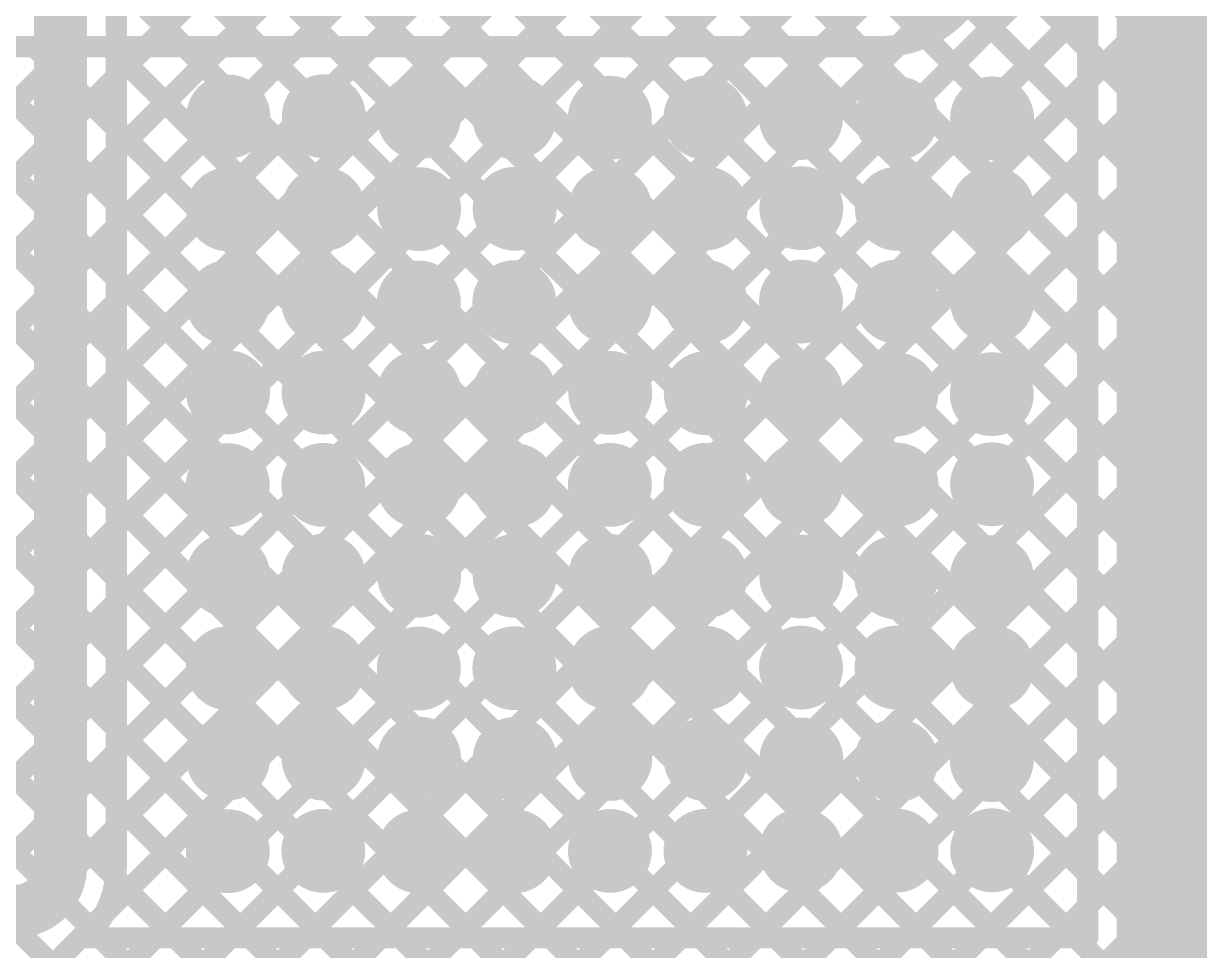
# Model space of a CAD drawing. Header units: millimetres. Extents: x 3.06 to 5.82, y 1.29 to 3.84.
# Drawn here: x 4.472 to 4.9152, y 1.4622 to 1.8117 of the extents above; entities that cross this region are included whole.
import ezdxf

# ---------------------------------------------------------------- set-up
doc = ezdxf.new("R2010")
doc.units = ezdxf.units.MM
doc.header["$MEASUREMENT"] = 0
for name, color, linetype in [('BottomLayer', 5, 'Continuous'), ('BottomSolder', 6, 'Continuous'), ('MultiLayer', 9, 'Continuous'), ('TopLayer', 1, 'Continuous'), ('TopSolder', 216, 'Continuous'), ('ViaHoleLayer', 16, 'Continuous')]:
    doc.layers.add(name, color=color, linetype=linetype)

msp = doc.modelspace()

# ---------------------------------------------------------------- linework, layer by layer
at = {"layer": 'BottomLayer'}
for points, const_width in [([(4.486, 1.494), (4.486, 2.797)], 0.02), ([(4.507, 1.494), (4.507, 2.797)], 0.008), ([(4.903, 1.433), (4.903, 2.012)], 0.02), ([(4.507, 1.94182), (4.873, 1.57582)], 0.008), ([(4.873, 1.467), (4.873, 1.92881)], 0.008), ([(4.507, 1.91353), (4.873, 1.54753)], 0.008), ([(4.507, 1.53715), (4.873, 1.90315)], 0.008), ([(4.507, 1.88525), (4.873, 1.51925)], 0.008), ([(4.507, 1.79171), (4.59152, 1.87623)], 0.008), ([(4.507, 1.50887), (4.873, 1.87487)], 0.008), ([(4.507, 1.73514), (4.64586, 1.874)], 0.008), ([(4.63138, 1.874), (4.873, 1.63238)], 0.008), ([(4.507, 1.76342), (4.61342, 1.86984)], 0.008), ([(4.60791, 1.86919), (4.873, 1.6041)], 0.008), ([(4.805, 1.87009), (4.873, 1.80209)], 0.008), ([(4.507, 1.70686), (4.663, 1.86286)], 0.008), ([(4.725, 1.86524), (4.873, 1.71724)], 0.008), ([(4.507, 1.59372), (4.77228, 1.859)], 0.008), ([(4.507, 1.56543), (4.80057, 1.859)], 0.008), ([(4.507, 1.622), (4.744, 1.859)], 0.008), ([(4.507, 1.65029), (4.71571, 1.859)], 0.008), ([(4.507, 1.67857), (4.68743, 1.859)], 0.008), ([(4.67467, 1.859), (4.873, 1.66067)], 0.008), ([(4.70295, 1.859), (4.873, 1.68895)], 0.008), ([(4.75952, 1.859), (4.873, 1.74552)], 0.008), ([(4.78781, 1.859), (4.873, 1.77381)], 0.008), ([(4.507, 1.85696), (4.873, 1.49096)], 0.008), ([(4.50252, 1.4761), (4.873, 1.84658)], 0.008), ([(4.507, 1.82868), (4.86868, 1.467)], 0.008), ([(4.5217, 1.467), (4.873, 1.8183)], 0.008), ([(4.507, 1.80039), (4.84039, 1.467)], 0.008), ([(4.54999, 1.467), (4.873, 1.79001)], 0.008), ([(4.507, 1.77211), (4.81211, 1.467)], 0.008), ([(4.57827, 1.467), (4.873, 1.76173)], 0.008), ([(4.507, 1.74383), (4.78383, 1.467)], 0.008), ([(4.60656, 1.467), (4.873, 1.73344)], 0.008), ([(4.507, 1.71554), (4.75554, 1.467)], 0.008), ([(4.63484, 1.467), (4.873, 1.70516)], 0.008), ([(4.507, 1.68726), (4.72726, 1.467)], 0.008), ([(4.66312, 1.467), (4.873, 1.67688)], 0.008), ([(4.507, 1.65897), (4.69897, 1.467)], 0.008), ([(4.69141, 1.467), (4.873, 1.64859)], 0.008), ([(4.507, 1.63069), (4.67069, 1.467)], 0.008), ([(4.71969, 1.467), (4.873, 1.62031)], 0.008), ([(4.507, 1.6024), (4.6424, 1.467)], 0.008), ([(4.74798, 1.467), (4.873, 1.59202)], 0.008), ([(4.507, 1.57412), (4.61412, 1.467)], 0.008), ([(4.77626, 1.467), (4.873, 1.56374)], 0.008), ([(4.507, 1.54584), (4.58584, 1.467)], 0.008), ([(4.80455, 1.467), (4.873, 1.53545)], 0.008), ([(4.507, 1.51755), (4.55755, 1.467)], 0.008), ([(4.83283, 1.467), (4.873, 1.50717)], 0.008), ([(4.50674, 1.48953), (4.52927, 1.467)], 0.008), ([(4.149, 1.477), (4.469, 1.477)], 0.02), ([(4.86111, 1.467), (4.873, 1.47889)], 0.008), ([(4.49825, 1.46974), (4.50098, 1.467)], 0.008), ([(4.49574, 1.467), (4.873, 1.467)], 0.008)]:
    msp.add_lwpolyline(points, dxfattribs=dict(at, const_width=const_width))
for points, const_width in [([(4.505, 1.80039, 1), (4.509, 1.80039, 1)], 0.004), ([(4.871, 1.80209, 1), (4.875, 1.80209, 1)], 0.004), ([(4.505, 1.79171, 1), (4.509, 1.79171, 1)], 0.004), ([(4.871, 1.79001, 1), (4.875, 1.79001, 1)], 0.004), ([(4.54332, 1.77667, 1), (4.55513, 1.77667, 1)], 0.01181), ([(4.57932, 1.77678, 1), (4.59113, 1.77678, 1)], 0.01181), ([(4.61509, 1.77644, 1), (4.6269, 1.77644, 1)], 0.01181), ([(4.65109, 1.77633, 1), (4.6629, 1.77633, 1)], 0.01181), ([(4.68709, 1.77622, 1), (4.6989, 1.77622, 1)], 0.01181), ([(4.72309, 1.77622, 1), (4.7349, 1.77622, 1)], 0.01181), ([(4.75909, 1.77611, 1), (4.7709, 1.77611, 1)], 0.01181), ([(4.79509, 1.77611, 1), (4.8069, 1.77611, 1)], 0.01181), ([(4.83109, 1.776, 1), (4.8429, 1.776, 1)], 0.01181), ([(4.871, 1.77381, 1), (4.875, 1.77381, 1)], 0.004), ([(4.505, 1.77211, 1), (4.509, 1.77211, 1)], 0.004), ([(4.505, 1.76342, 1), (4.509, 1.76342, 1)], 0.004), ([(4.871, 1.76173, 1), (4.875, 1.76173, 1)], 0.004), ([(4.54321, 1.74167, 1), (4.55502, 1.74167, 1)], 0.01181), ([(4.57921, 1.74178, 1), (4.59102, 1.74178, 1)], 0.01181), ([(4.61521, 1.74178, 1), (4.62702, 1.74178, 1)], 0.01181), ([(4.65121, 1.74189, 1), (4.66302, 1.74189, 1)], 0.01181), ([(4.68721, 1.74189, 1), (4.69902, 1.74189, 1)], 0.01181), ([(4.72321, 1.742, 1), (4.73502, 1.742, 1)], 0.01181), ([(4.75921, 1.74211, 1), (4.77102, 1.74211, 1)], 0.01181), ([(4.79521, 1.74189, 1), (4.80702, 1.74189, 1)], 0.01181), ([(4.83121, 1.742, 1), (4.84302, 1.742, 1)], 0.01181), ([(4.505, 1.74383, 1), (4.509, 1.74383, 1)], 0.004), ([(4.871, 1.74552, 1), (4.875, 1.74552, 1)], 0.004), ([(4.505, 1.73514, 1), (4.509, 1.73514, 1)], 0.004), ([(4.871, 1.73344, 1), (4.875, 1.73344, 1)], 0.004), ([(4.505, 1.71554, 1), (4.509, 1.71554, 1)], 0.004), ([(4.871, 1.71724, 1), (4.875, 1.71724, 1)], 0.004), ([(4.54309, 1.70667, 1), (4.55491, 1.70667, 1)], 0.01181), ([(4.57909, 1.70678, 1), (4.59091, 1.70678, 1)], 0.01181), ([(4.61509, 1.70655, 1), (4.62691, 1.70655, 1)], 0.01181), ([(4.65109, 1.70667, 1), (4.66291, 1.70667, 1)], 0.01181), ([(4.68709, 1.70678, 1), (4.69891, 1.70678, 1)], 0.01181), ([(4.72309, 1.70678, 1), (4.73491, 1.70678, 1)], 0.01181), ([(4.75909, 1.70689, 1), (4.77091, 1.70689, 1)], 0.01181), ([(4.79509, 1.70689, 1), (4.80691, 1.70689, 1)], 0.01181), ([(4.83109, 1.707, 1), (4.84291, 1.707, 1)], 0.01181), ([(4.505, 1.70686, 1), (4.509, 1.70686, 1)], 0.004), ([(4.871, 1.70516, 1), (4.875, 1.70516, 1)], 0.004), ([(4.871, 1.68895, 1), (4.875, 1.68895, 1)], 0.004), ([(4.505, 1.68726, 1), (4.509, 1.68726, 1)], 0.004), ([(4.54321, 1.67267, 1), (4.55502, 1.67267, 1)], 0.01181), ([(4.57921, 1.67256, 1), (4.59102, 1.67256, 1)], 0.01181), ([(4.61521, 1.67256, 1), (4.62702, 1.67256, 1)], 0.01181), ([(4.65121, 1.67245, 1), (4.66302, 1.67245, 1)], 0.01181), ([(4.68721, 1.67245, 1), (4.69902, 1.67245, 1)], 0.01181), ([(4.72321, 1.67233, 1), (4.73502, 1.67233, 1)], 0.01181), ([(4.75921, 1.67222, 1), (4.77102, 1.67222, 1)], 0.01181), ([(4.83098, 1.672, 1), (4.84279, 1.672, 1)], 0.01181), ([(4.505, 1.67857, 1), (4.509, 1.67857, 1)], 0.004), ([(4.79498, 1.67189, 1), (4.80679, 1.67189, 1)], 0.01181), ([(4.871, 1.67688, 1), (4.875, 1.67688, 1)], 0.004), ([(4.505, 1.65897, 1), (4.509, 1.65897, 1)], 0.004), ([(4.871, 1.66067, 1), (4.875, 1.66067, 1)], 0.004), ([(4.505, 1.65029, 1), (4.509, 1.65029, 1)], 0.004), ([(4.5431, 1.63767, 1), (4.55491, 1.63767, 1)], 0.01181), ([(4.5791, 1.63778, 1), (4.59091, 1.63778, 1)], 0.01181), ([(4.6151, 1.63756, 1), (4.62691, 1.63756, 1)], 0.01181), ([(4.6511, 1.63767, 1), (4.66291, 1.63767, 1)], 0.01181), ([(4.6871, 1.63778, 1), (4.69891, 1.63778, 1)], 0.01181), ([(4.7231, 1.63778, 1), (4.73491, 1.63778, 1)], 0.01181), ([(4.7591, 1.63789, 1), (4.77091, 1.63789, 1)], 0.01181), ([(4.7951, 1.63789, 1), (4.80691, 1.63789, 1)], 0.01181), ([(4.8311, 1.638, 1), (4.84291, 1.638, 1)], 0.01181), ([(4.871, 1.64859, 1), (4.875, 1.64859, 1)], 0.004), ([(4.871, 1.63238, 1), (4.875, 1.63238, 1)], 0.004), ([(4.505, 1.63069, 1), (4.509, 1.63069, 1)], 0.004), ([(4.505, 1.622, 1), (4.509, 1.622, 1)], 0.004), ([(4.871, 1.62031, 1), (4.875, 1.62031, 1)], 0.004), ([(4.54322, 1.60367, 1), (4.55503, 1.60367, 1)], 0.01181), ([(4.57922, 1.60356, 1), (4.59103, 1.60356, 1)], 0.01181), ([(4.61522, 1.60356, 1), (4.62703, 1.60356, 1)], 0.01181), ([(4.65122, 1.60345, 1), (4.66303, 1.60345, 1)], 0.01181), ([(4.68722, 1.60345, 1), (4.69903, 1.60345, 1)], 0.01181), ([(4.72322, 1.60334, 1), (4.73503, 1.60334, 1)], 0.01181), ([(4.75922, 1.60323, 1), (4.77103, 1.60323, 1)], 0.01181), ([(4.79499, 1.60289, 1), (4.8068, 1.60289, 1)], 0.01181), ([(4.83099, 1.603, 1), (4.8428, 1.603, 1)], 0.01181), ([(4.505, 1.6024, 1), (4.509, 1.6024, 1)], 0.004), ([(4.871, 1.6041, 1), (4.875, 1.6041, 1)], 0.004), ([(4.505, 1.59372, 1), (4.509, 1.59372, 1)], 0.004), ([(4.871, 1.59202, 1), (4.875, 1.59202, 1)], 0.004), ([(4.505, 1.57412, 1), (4.509, 1.57412, 1)], 0.004), ([(4.5431, 1.56867, 1), (4.55492, 1.56867, 1)], 0.01181), ([(4.5791, 1.56878, 1), (4.59092, 1.56878, 1)], 0.01181), ([(4.6151, 1.56856, 1), (4.62692, 1.56856, 1)], 0.01181), ([(4.6511, 1.56867, 1), (4.66292, 1.56867, 1)], 0.01181), ([(4.6871, 1.56878, 1), (4.69892, 1.56878, 1)], 0.01181), ([(4.7231, 1.56878, 1), (4.73492, 1.56878, 1)], 0.01181), ([(4.7591, 1.56889, 1), (4.77092, 1.56889, 1)], 0.01181), ([(4.7951, 1.56889, 1), (4.80692, 1.56889, 1)], 0.01181), ([(4.8311, 1.56901, 1), (4.84292, 1.56901, 1)], 0.01181), ([(4.871, 1.57582, 1), (4.875, 1.57582, 1)], 0.004), ([(4.505, 1.56543, 1), (4.509, 1.56543, 1)], 0.004), ([(4.871, 1.56374, 1), (4.875, 1.56374, 1)], 0.004), ([(4.871, 1.54753, 1), (4.875, 1.54753, 1)], 0.004), ([(4.505, 1.54584, 1), (4.509, 1.54584, 1)], 0.004), ([(4.54322, 1.53467, 1), (4.55503, 1.53467, 1)], 0.01181), ([(4.57922, 1.53456, 1), (4.59103, 1.53456, 1)], 0.01181), ([(4.61522, 1.53456, 1), (4.62703, 1.53456, 1)], 0.01181), ([(4.65122, 1.53445, 1), (4.66303, 1.53445, 1)], 0.01181), ([(4.68722, 1.53445, 1), (4.69903, 1.53445, 1)], 0.01181), ([(4.72322, 1.53434, 1), (4.73503, 1.53434, 1)], 0.01181), ([(4.75922, 1.53423, 1), (4.77103, 1.53423, 1)], 0.01181), ([(4.79499, 1.53389, 1), (4.8068, 1.53389, 1)], 0.01181), ([(4.83099, 1.53401, 1), (4.8428, 1.53401, 1)], 0.01181), ([(4.505, 1.53715, 1), (4.509, 1.53715, 1)], 0.004), ([(4.871, 1.53545, 1), (4.875, 1.53545, 1)], 0.004), ([(4.505, 1.51755, 1), (4.509, 1.51755, 1)], 0.004), ([(4.871, 1.51925, 1), (4.875, 1.51925, 1)], 0.004), ([(4.505, 1.50887, 1), (4.509, 1.50887, 1)], 0.004), ([(4.54311, 1.49967, 1), (4.55492, 1.49967, 1)], 0.01181), ([(4.57911, 1.49978, 1), (4.59092, 1.49978, 1)], 0.01181), ([(4.61511, 1.49956, 1), (4.62692, 1.49956, 1)], 0.01181), ([(4.65111, 1.49967, 1), (4.66292, 1.49967, 1)], 0.01181), ([(4.68711, 1.49978, 1), (4.69892, 1.49978, 1)], 0.01181), ([(4.72311, 1.49978, 1), (4.73492, 1.49978, 1)], 0.01181), ([(4.75911, 1.4999, 1), (4.77092, 1.4999, 1)], 0.01181), ([(4.79511, 1.4999, 1), (4.80692, 1.4999, 1)], 0.01181), ([(4.83111, 1.50001, 1), (4.84292, 1.50001, 1)], 0.01181), ([(4.871, 1.50717, 1), (4.875, 1.50717, 1)], 0.004), ([(4.481, 1.494, 1), (4.491, 1.494, 1)], 0.01), ([(4.481, 1.494, 1), (4.491, 1.494, 1)], 0.01), ([(4.505, 1.494, 1), (4.509, 1.494, 1)], 0.004), ([(4.505, 1.494, 1), (4.509, 1.494, 1)], 0.004), ([(4.50474, 1.48953, 1), (4.50874, 1.48953, 1)], 0.004), ([(4.871, 1.49096, 1), (4.875, 1.49096, 1)], 0.004), ([(4.464, 1.477, 1), (4.474, 1.477, 1)], 0.01), ([(4.464, 1.477, 1), (4.474, 1.477, 1)], 0.01), ([(4.50052, 1.4761, 1), (4.50452, 1.4761, 1)], 0.004), ([(4.871, 1.47889, 1), (4.875, 1.47889, 1)], 0.004), ([(4.49625, 1.46974, 1), (4.50025, 1.46974, 1)], 0.004), ([(4.49374, 1.467, 1), (4.49774, 1.467, 1)], 0.004), ([(4.49374, 1.467, 1), (4.49774, 1.467, 1)], 0.004), ([(4.49898, 1.467, 1), (4.50298, 1.467, 1)], 0.004), ([(4.5197, 1.467, 1), (4.5237, 1.467, 1)], 0.004), ([(4.52727, 1.467, 1), (4.53127, 1.467, 1)], 0.004), ([(4.54799, 1.467, 1), (4.55199, 1.467, 1)], 0.004), ([(4.55555, 1.467, 1), (4.55955, 1.467, 1)], 0.004), ([(4.57627, 1.467, 1), (4.58027, 1.467, 1)], 0.004), ([(4.58384, 1.467, 1), (4.58784, 1.467, 1)], 0.004), ([(4.60456, 1.467, 1), (4.60856, 1.467, 1)], 0.004), ([(4.61212, 1.467, 1), (4.61612, 1.467, 1)], 0.004), ([(4.63284, 1.467, 1), (4.63684, 1.467, 1)], 0.004), ([(4.6404, 1.467, 1), (4.6444, 1.467, 1)], 0.004), ([(4.66112, 1.467, 1), (4.66512, 1.467, 1)], 0.004), ([(4.66869, 1.467, 1), (4.67269, 1.467, 1)], 0.004), ([(4.68941, 1.467, 1), (4.69341, 1.467, 1)], 0.004), ([(4.69697, 1.467, 1), (4.70097, 1.467, 1)], 0.004), ([(4.71769, 1.467, 1), (4.72169, 1.467, 1)], 0.004), ([(4.72526, 1.467, 1), (4.72926, 1.467, 1)], 0.004), ([(4.74598, 1.467, 1), (4.74998, 1.467, 1)], 0.004), ([(4.75354, 1.467, 1), (4.75754, 1.467, 1)], 0.004), ([(4.77426, 1.467, 1), (4.77826, 1.467, 1)], 0.004), ([(4.78183, 1.467, 1), (4.78583, 1.467, 1)], 0.004), ([(4.80255, 1.467, 1), (4.80655, 1.467, 1)], 0.004), ([(4.81011, 1.467, 1), (4.81411, 1.467, 1)], 0.004), ([(4.83083, 1.467, 1), (4.83483, 1.467, 1)], 0.004), ([(4.83839, 1.467, 1), (4.84239, 1.467, 1)], 0.004), ([(4.85911, 1.467, 1), (4.86311, 1.467, 1)], 0.004), ([(4.86668, 1.467, 1), (4.87068, 1.467, 1)], 0.004), ([(4.871, 1.467, 1), (4.875, 1.467, 1)], 0.004), ([(4.871, 1.467, 1), (4.875, 1.467, 1)], 0.004)]:
    msp.add_lwpolyline(points, format="xyb", close=True, dxfattribs=dict(at, const_width=const_width))
for points, const_width in [([(4.486, 1.494, -0.414214), (4.469, 1.477)], 0.02), ([(4.507, 1.494, -0.200173), (4.49574, 1.467)], 0.008)]:
    msp.add_lwpolyline(points, format="xyb", dxfattribs=dict(at, const_width=const_width))
msp.add_solid([(4.884, 1.449), (4.922, 1.449), (4.884, 2.071), (4.922, 2.071)], dxfattribs=at)
at = {"layer": 'BottomSolder', "const_width": 0.01581}
for points in [[(4.54132, 1.77667, 1), (4.55713, 1.77667, 1)], [(4.57732, 1.77678, 1), (4.59313, 1.77678, 1)], [(4.61309, 1.77644, 1), (4.6289, 1.77644, 1)], [(4.64909, 1.77633, 1), (4.6649, 1.77633, 1)], [(4.68509, 1.77622, 1), (4.7009, 1.77622, 1)], [(4.72109, 1.77622, 1), (4.7369, 1.77622, 1)], [(4.75709, 1.77611, 1), (4.7729, 1.77611, 1)], [(4.79309, 1.77611, 1), (4.8089, 1.77611, 1)], [(4.82909, 1.776, 1), (4.8449, 1.776, 1)], [(4.54121, 1.74167, 1), (4.55702, 1.74167, 1)], [(4.57721, 1.74178, 1), (4.59302, 1.74178, 1)], [(4.61321, 1.74178, 1), (4.62902, 1.74178, 1)], [(4.64921, 1.74189, 1), (4.66502, 1.74189, 1)], [(4.68521, 1.74189, 1), (4.70102, 1.74189, 1)], [(4.72121, 1.742, 1), (4.73702, 1.742, 1)], [(4.75721, 1.74211, 1), (4.77302, 1.74211, 1)], [(4.79321, 1.74189, 1), (4.80902, 1.74189, 1)], [(4.82921, 1.742, 1), (4.84502, 1.742, 1)], [(4.54109, 1.70667, 1), (4.55691, 1.70667, 1)], [(4.57709, 1.70678, 1), (4.59291, 1.70678, 1)], [(4.61309, 1.70655, 1), (4.62891, 1.70655, 1)], [(4.64909, 1.70667, 1), (4.66491, 1.70667, 1)], [(4.68509, 1.70678, 1), (4.70091, 1.70678, 1)], [(4.72109, 1.70678, 1), (4.73691, 1.70678, 1)], [(4.75709, 1.70689, 1), (4.77291, 1.70689, 1)], [(4.79309, 1.70689, 1), (4.80891, 1.70689, 1)], [(4.82909, 1.707, 1), (4.84491, 1.707, 1)], [(4.54121, 1.67267, 1), (4.55702, 1.67267, 1)], [(4.57721, 1.67256, 1), (4.59302, 1.67256, 1)], [(4.61321, 1.67256, 1), (4.62902, 1.67256, 1)], [(4.64921, 1.67245, 1), (4.66502, 1.67245, 1)], [(4.68521, 1.67245, 1), (4.70102, 1.67245, 1)], [(4.72121, 1.67233, 1), (4.73702, 1.67233, 1)], [(4.75721, 1.67222, 1), (4.77302, 1.67222, 1)], [(4.79298, 1.67189, 1), (4.80879, 1.67189, 1)], [(4.82898, 1.672, 1), (4.84479, 1.672, 1)], [(4.5411, 1.63767, 1), (4.55691, 1.63767, 1)], [(4.5771, 1.63778, 1), (4.59291, 1.63778, 1)], [(4.6131, 1.63756, 1), (4.62891, 1.63756, 1)], [(4.6491, 1.63767, 1), (4.66491, 1.63767, 1)], [(4.6851, 1.63778, 1), (4.70091, 1.63778, 1)], [(4.7211, 1.63778, 1), (4.73691, 1.63778, 1)], [(4.7571, 1.63789, 1), (4.77291, 1.63789, 1)], [(4.7931, 1.63789, 1), (4.80891, 1.63789, 1)], [(4.8291, 1.638, 1), (4.84491, 1.638, 1)], [(4.54122, 1.60367, 1), (4.55703, 1.60367, 1)], [(4.57722, 1.60356, 1), (4.59303, 1.60356, 1)], [(4.61322, 1.60356, 1), (4.62903, 1.60356, 1)], [(4.64922, 1.60345, 1), (4.66503, 1.60345, 1)], [(4.68522, 1.60345, 1), (4.70103, 1.60345, 1)], [(4.72122, 1.60334, 1), (4.73703, 1.60334, 1)], [(4.75722, 1.60323, 1), (4.77303, 1.60323, 1)], [(4.79299, 1.60289, 1), (4.8088, 1.60289, 1)], [(4.82899, 1.603, 1), (4.8448, 1.603, 1)], [(4.5411, 1.56867, 1), (4.55692, 1.56867, 1)], [(4.5771, 1.56878, 1), (4.59292, 1.56878, 1)], [(4.6131, 1.56856, 1), (4.62892, 1.56856, 1)], [(4.6491, 1.56867, 1), (4.66492, 1.56867, 1)], [(4.6851, 1.56878, 1), (4.70092, 1.56878, 1)], [(4.7211, 1.56878, 1), (4.73692, 1.56878, 1)], [(4.7571, 1.56889, 1), (4.77292, 1.56889, 1)], [(4.7931, 1.56889, 1), (4.80892, 1.56889, 1)], [(4.8291, 1.56901, 1), (4.84492, 1.56901, 1)], [(4.54122, 1.53467, 1), (4.55703, 1.53467, 1)], [(4.57722, 1.53456, 1), (4.59303, 1.53456, 1)], [(4.61322, 1.53456, 1), (4.62903, 1.53456, 1)], [(4.64922, 1.53445, 1), (4.66503, 1.53445, 1)], [(4.68522, 1.53445, 1), (4.70103, 1.53445, 1)], [(4.72122, 1.53434, 1), (4.73703, 1.53434, 1)], [(4.75722, 1.53423, 1), (4.77303, 1.53423, 1)], [(4.79299, 1.53389, 1), (4.8088, 1.53389, 1)], [(4.82899, 1.53401, 1), (4.8448, 1.53401, 1)], [(4.54111, 1.49967, 1), (4.55692, 1.49967, 1)], [(4.57711, 1.49978, 1), (4.59292, 1.49978, 1)], [(4.64911, 1.49967, 1), (4.66492, 1.49967, 1)], [(4.68511, 1.49978, 1), (4.70092, 1.49978, 1)], [(4.72111, 1.49978, 1), (4.73692, 1.49978, 1)], [(4.75711, 1.4999, 1), (4.77292, 1.4999, 1)], [(4.79311, 1.4999, 1), (4.80892, 1.4999, 1)], [(4.82911, 1.50001, 1), (4.84492, 1.50001, 1)], [(4.61311, 1.49956, 1), (4.62892, 1.49956, 1)]]:
    msp.add_lwpolyline(points, format="xyb", close=True, dxfattribs=at)
at = {"layer": 'MultiLayer', "const_width": 0.01181}
for points in [[(4.54332, 1.77667, 1), (4.55513, 1.77667, 1)], [(4.57932, 1.77678, 1), (4.59113, 1.77678, 1)], [(4.61509, 1.77644, 1), (4.6269, 1.77644, 1)], [(4.65109, 1.77633, 1), (4.6629, 1.77633, 1)], [(4.68709, 1.77622, 1), (4.6989, 1.77622, 1)], [(4.72309, 1.77622, 1), (4.7349, 1.77622, 1)], [(4.75909, 1.77611, 1), (4.7709, 1.77611, 1)], [(4.79509, 1.77611, 1), (4.8069, 1.77611, 1)], [(4.83109, 1.776, 1), (4.8429, 1.776, 1)], [(4.54321, 1.74167, 1), (4.55502, 1.74167, 1)], [(4.57921, 1.74178, 1), (4.59102, 1.74178, 1)], [(4.61521, 1.74178, 1), (4.62702, 1.74178, 1)], [(4.65121, 1.74189, 1), (4.66302, 1.74189, 1)], [(4.68721, 1.74189, 1), (4.69902, 1.74189, 1)], [(4.72321, 1.742, 1), (4.73502, 1.742, 1)], [(4.75921, 1.74211, 1), (4.77102, 1.74211, 1)], [(4.79521, 1.74189, 1), (4.80702, 1.74189, 1)], [(4.83121, 1.742, 1), (4.84302, 1.742, 1)], [(4.54309, 1.70667, 1), (4.55491, 1.70667, 1)], [(4.57909, 1.70678, 1), (4.59091, 1.70678, 1)], [(4.61509, 1.70655, 1), (4.62691, 1.70655, 1)], [(4.65109, 1.70667, 1), (4.66291, 1.70667, 1)], [(4.68709, 1.70678, 1), (4.69891, 1.70678, 1)], [(4.72309, 1.70678, 1), (4.73491, 1.70678, 1)], [(4.75909, 1.70689, 1), (4.77091, 1.70689, 1)], [(4.79509, 1.70689, 1), (4.80691, 1.70689, 1)], [(4.83109, 1.707, 1), (4.84291, 1.707, 1)], [(4.54321, 1.67267, 1), (4.55502, 1.67267, 1)], [(4.57921, 1.67256, 1), (4.59102, 1.67256, 1)], [(4.61521, 1.67256, 1), (4.62702, 1.67256, 1)], [(4.65121, 1.67245, 1), (4.66302, 1.67245, 1)], [(4.68721, 1.67245, 1), (4.69902, 1.67245, 1)], [(4.72321, 1.67233, 1), (4.73502, 1.67233, 1)], [(4.75921, 1.67222, 1), (4.77102, 1.67222, 1)], [(4.83098, 1.672, 1), (4.84279, 1.672, 1)], [(4.79498, 1.67189, 1), (4.80679, 1.67189, 1)], [(4.5431, 1.63767, 1), (4.55491, 1.63767, 1)], [(4.5791, 1.63778, 1), (4.59091, 1.63778, 1)], [(4.6151, 1.63756, 1), (4.62691, 1.63756, 1)], [(4.6511, 1.63767, 1), (4.66291, 1.63767, 1)], [(4.6871, 1.63778, 1), (4.69891, 1.63778, 1)], [(4.7231, 1.63778, 1), (4.73491, 1.63778, 1)], [(4.7591, 1.63789, 1), (4.77091, 1.63789, 1)], [(4.7951, 1.63789, 1), (4.80691, 1.63789, 1)], [(4.8311, 1.638, 1), (4.84291, 1.638, 1)], [(4.54322, 1.60367, 1), (4.55503, 1.60367, 1)], [(4.57922, 1.60356, 1), (4.59103, 1.60356, 1)], [(4.61522, 1.60356, 1), (4.62703, 1.60356, 1)], [(4.65122, 1.60345, 1), (4.66303, 1.60345, 1)], [(4.68722, 1.60345, 1), (4.69903, 1.60345, 1)], [(4.72322, 1.60334, 1), (4.73503, 1.60334, 1)], [(4.75922, 1.60323, 1), (4.77103, 1.60323, 1)], [(4.79499, 1.60289, 1), (4.8068, 1.60289, 1)], [(4.83099, 1.603, 1), (4.8428, 1.603, 1)], [(4.5431, 1.56867, 1), (4.55492, 1.56867, 1)], [(4.5791, 1.56878, 1), (4.59092, 1.56878, 1)], [(4.6151, 1.56856, 1), (4.62692, 1.56856, 1)], [(4.6511, 1.56867, 1), (4.66292, 1.56867, 1)], [(4.6871, 1.56878, 1), (4.69892, 1.56878, 1)], [(4.7231, 1.56878, 1), (4.73492, 1.56878, 1)], [(4.7591, 1.56889, 1), (4.77092, 1.56889, 1)], [(4.7951, 1.56889, 1), (4.80692, 1.56889, 1)], [(4.8311, 1.56901, 1), (4.84292, 1.56901, 1)], [(4.54322, 1.53467, 1), (4.55503, 1.53467, 1)], [(4.57922, 1.53456, 1), (4.59103, 1.53456, 1)], [(4.61522, 1.53456, 1), (4.62703, 1.53456, 1)], [(4.65122, 1.53445, 1), (4.66303, 1.53445, 1)], [(4.68722, 1.53445, 1), (4.69903, 1.53445, 1)], [(4.72322, 1.53434, 1), (4.73503, 1.53434, 1)], [(4.75922, 1.53423, 1), (4.77103, 1.53423, 1)], [(4.79499, 1.53389, 1), (4.8068, 1.53389, 1)], [(4.83099, 1.53401, 1), (4.8428, 1.53401, 1)], [(4.54311, 1.49967, 1), (4.55492, 1.49967, 1)], [(4.57911, 1.49978, 1), (4.59092, 1.49978, 1)], [(4.61511, 1.49956, 1), (4.62692, 1.49956, 1)], [(4.65111, 1.49967, 1), (4.66292, 1.49967, 1)], [(4.68711, 1.49978, 1), (4.69892, 1.49978, 1)], [(4.72311, 1.49978, 1), (4.73492, 1.49978, 1)], [(4.75911, 1.4999, 1), (4.77092, 1.4999, 1)], [(4.79511, 1.4999, 1), (4.80692, 1.4999, 1)], [(4.83111, 1.50001, 1), (4.84292, 1.50001, 1)]]:
    msp.add_lwpolyline(points, format="xyb", close=True, dxfattribs=at)
at = {"layer": 'TopLayer', "const_width": 0.008}
for points in [[(4.59741, 1.373), (5.1731, 1.94869)], [(4.39942, 1.373), (4.95142, 1.925)], [(4.4277, 1.373), (4.9797, 1.925)], [(4.45599, 1.373), (5.00799, 1.925)], [(4.48427, 1.373), (5.03627, 1.925)], [(4.51256, 1.373), (5.06456, 1.925)], [(4.54084, 1.373), (5.09284, 1.925)], [(4.56912, 1.373), (5.12112, 1.925)], [(4.62569, 1.373), (5.17717, 1.92448)], [(4.65398, 1.373), (5.19834, 1.91736)], [(4.83778, 1.89388), (5.075, 1.65666)], [(4.836, 1.86737), (5.075, 1.62837)], [(4.68226, 1.373), (5.1713, 1.86204)], [(4.71055, 1.373), (5.18152, 1.84397)], [(4.83574, 1.83935), (5.075, 1.60009)], [(4.82763, 1.81918), (5.075, 1.57181)], [(4.73883, 1.373), (5.172, 1.80617)], [(4.81188, 1.80664), (5.073, 1.54552)], [(4.239, 1.55199), (4.49001, 1.803)], [(4.239, 1.43886), (4.60314, 1.803)], [(4.239, 1.41057), (4.63143, 1.803)], [(4.239, 1.52371), (4.51829, 1.803)], [(4.239, 1.49542), (4.54658, 1.803)], [(4.239, 1.46714), (4.57486, 1.803)], [(4.23918, 1.38247), (4.65971, 1.803)], [(4.25013, 1.8027), (4.67984, 1.373)], [(4.253, 1.803), (4.795, 1.803)], [(4.258, 1.373), (4.688, 1.803)], [(4.27812, 1.803), (4.70812, 1.373)], [(4.28628, 1.373), (4.71628, 1.803)], [(4.3064, 1.803), (4.7364, 1.373)], [(4.31457, 1.373), (4.74457, 1.803)], [(4.33469, 1.803), (4.76469, 1.373)], [(4.34285, 1.373), (4.77285, 1.803)], [(4.36297, 1.803), (4.79297, 1.373)], [(4.37113, 1.373), (4.80168, 1.80355)], [(4.39126, 1.803), (4.82126, 1.373)], [(4.41954, 1.803), (4.84954, 1.373)], [(4.44783, 1.803), (4.87783, 1.373)], [(4.47611, 1.803), (4.90611, 1.373)], [(4.50439, 1.803), (4.93439, 1.373)], [(4.53268, 1.803), (4.96268, 1.373)], [(4.56096, 1.803), (4.99096, 1.373)], [(4.58925, 1.803), (5.01925, 1.373)], [(4.61753, 1.803), (5.04753, 1.373)], [(4.64582, 1.803), (5.07582, 1.373)], [(4.6741, 1.803), (5.073, 1.4041)], [(4.70238, 1.803), (5.073, 1.43238)], [(4.73067, 1.803), (5.073, 1.46067)], [(4.75895, 1.803), (5.073, 1.48895)], [(4.78724, 1.803), (5.073, 1.51724)], [(4.76711, 1.373), (5.18501, 1.7909)], [(4.239, 1.78555), (4.65155, 1.373)], [(4.239, 1.75727), (4.62327, 1.373)], [(4.239, 1.72898), (4.59498, 1.373)], [(4.239, 1.7007), (4.5667, 1.373)], [(4.7954, 1.373), (5.075, 1.6526)], [(4.82368, 1.373), (5.075, 1.62432)]]:
    msp.add_lwpolyline(points, dxfattribs=at)
msp.add_lwpolyline([(4.836, 1.844, -0.414214), (4.795, 1.803)], format="xyb", dxfattribs=at)
at = {"layer": 'TopLayer'}
for points, const_width in [([(4.80988, 1.80664, 1), (4.81388, 1.80664, 1)], 0.004), ([(4.47411, 1.803, 1), (4.47811, 1.803, 1)], 0.004), ([(4.48801, 1.803, 1), (4.49201, 1.803, 1)], 0.004), ([(4.50239, 1.803, 1), (4.50639, 1.803, 1)], 0.004), ([(4.51629, 1.803, 1), (4.52029, 1.803, 1)], 0.004), ([(4.53068, 1.803, 1), (4.53468, 1.803, 1)], 0.004), ([(4.54458, 1.803, 1), (4.54858, 1.803, 1)], 0.004), ([(4.55896, 1.803, 1), (4.56296, 1.803, 1)], 0.004), ([(4.57286, 1.803, 1), (4.57686, 1.803, 1)], 0.004), ([(4.58725, 1.803, 1), (4.59125, 1.803, 1)], 0.004), ([(4.60114, 1.803, 1), (4.60514, 1.803, 1)], 0.004), ([(4.61553, 1.803, 1), (4.61953, 1.803, 1)], 0.004), ([(4.62943, 1.803, 1), (4.63343, 1.803, 1)], 0.004), ([(4.64382, 1.803, 1), (4.64782, 1.803, 1)], 0.004), ([(4.65771, 1.803, 1), (4.66171, 1.803, 1)], 0.004), ([(4.6721, 1.803, 1), (4.6761, 1.803, 1)], 0.004), ([(4.686, 1.803, 1), (4.69, 1.803, 1)], 0.004), ([(4.70038, 1.803, 1), (4.70438, 1.803, 1)], 0.004), ([(4.71428, 1.803, 1), (4.71828, 1.803, 1)], 0.004), ([(4.72867, 1.803, 1), (4.73267, 1.803, 1)], 0.004), ([(4.74257, 1.803, 1), (4.74657, 1.803, 1)], 0.004), ([(4.75695, 1.803, 1), (4.76095, 1.803, 1)], 0.004), ([(4.77085, 1.803, 1), (4.77485, 1.803, 1)], 0.004), ([(4.78524, 1.803, 1), (4.78924, 1.803, 1)], 0.004), ([(4.793, 1.803, 1), (4.797, 1.803, 1)], 0.004), ([(4.793, 1.803, 1), (4.797, 1.803, 1)], 0.004), ([(4.79968, 1.80355, 1), (4.80368, 1.80355, 1)], 0.004), ([(4.54332, 1.77667, 1), (4.55513, 1.77667, 1)], 0.01181), ([(4.57932, 1.77678, 1), (4.59113, 1.77678, 1)], 0.01181), ([(4.61509, 1.77644, 1), (4.6269, 1.77644, 1)], 0.01181), ([(4.65109, 1.77633, 1), (4.6629, 1.77633, 1)], 0.01181), ([(4.68709, 1.77622, 1), (4.6989, 1.77622, 1)], 0.01181), ([(4.72309, 1.77622, 1), (4.7349, 1.77622, 1)], 0.01181), ([(4.75909, 1.77611, 1), (4.7709, 1.77611, 1)], 0.01181), ([(4.79509, 1.77611, 1), (4.8069, 1.77611, 1)], 0.01181), ([(4.83109, 1.776, 1), (4.8429, 1.776, 1)], 0.01181), ([(4.54321, 1.74167, 1), (4.55502, 1.74167, 1)], 0.01181), ([(4.57921, 1.74178, 1), (4.59102, 1.74178, 1)], 0.01181), ([(4.61521, 1.74178, 1), (4.62702, 1.74178, 1)], 0.01181), ([(4.65121, 1.74189, 1), (4.66302, 1.74189, 1)], 0.01181), ([(4.68721, 1.74189, 1), (4.69902, 1.74189, 1)], 0.01181), ([(4.72321, 1.742, 1), (4.73502, 1.742, 1)], 0.01181), ([(4.75921, 1.74211, 1), (4.77102, 1.74211, 1)], 0.01181), ([(4.79521, 1.74189, 1), (4.80702, 1.74189, 1)], 0.01181), ([(4.83121, 1.742, 1), (4.84302, 1.742, 1)], 0.01181), ([(4.54309, 1.70667, 1), (4.55491, 1.70667, 1)], 0.01181), ([(4.57909, 1.70678, 1), (4.59091, 1.70678, 1)], 0.01181), ([(4.61509, 1.70655, 1), (4.62691, 1.70655, 1)], 0.01181), ([(4.65109, 1.70667, 1), (4.66291, 1.70667, 1)], 0.01181), ([(4.68709, 1.70678, 1), (4.69891, 1.70678, 1)], 0.01181), ([(4.72309, 1.70678, 1), (4.73491, 1.70678, 1)], 0.01181), ([(4.75909, 1.70689, 1), (4.77091, 1.70689, 1)], 0.01181), ([(4.79509, 1.70689, 1), (4.80691, 1.70689, 1)], 0.01181), ([(4.83109, 1.707, 1), (4.84291, 1.707, 1)], 0.01181), ([(4.54321, 1.67267, 1), (4.55502, 1.67267, 1)], 0.01181), ([(4.57921, 1.67256, 1), (4.59102, 1.67256, 1)], 0.01181), ([(4.61521, 1.67256, 1), (4.62702, 1.67256, 1)], 0.01181), ([(4.65121, 1.67245, 1), (4.66302, 1.67245, 1)], 0.01181), ([(4.68721, 1.67245, 1), (4.69902, 1.67245, 1)], 0.01181), ([(4.72321, 1.67233, 1), (4.73502, 1.67233, 1)], 0.01181), ([(4.75921, 1.67222, 1), (4.77102, 1.67222, 1)], 0.01181), ([(4.83098, 1.672, 1), (4.84279, 1.672, 1)], 0.01181), ([(4.79498, 1.67189, 1), (4.80679, 1.67189, 1)], 0.01181), ([(4.5431, 1.63767, 1), (4.55491, 1.63767, 1)], 0.01181), ([(4.5791, 1.63778, 1), (4.59091, 1.63778, 1)], 0.01181), ([(4.6151, 1.63756, 1), (4.62691, 1.63756, 1)], 0.01181), ([(4.6511, 1.63767, 1), (4.66291, 1.63767, 1)], 0.01181), ([(4.6871, 1.63778, 1), (4.69891, 1.63778, 1)], 0.01181), ([(4.7231, 1.63778, 1), (4.73491, 1.63778, 1)], 0.01181), ([(4.7591, 1.63789, 1), (4.77091, 1.63789, 1)], 0.01181), ([(4.7951, 1.63789, 1), (4.80691, 1.63789, 1)], 0.01181), ([(4.8311, 1.638, 1), (4.84291, 1.638, 1)], 0.01181), ([(4.54322, 1.60367, 1), (4.55503, 1.60367, 1)], 0.01181), ([(4.57922, 1.60356, 1), (4.59103, 1.60356, 1)], 0.01181), ([(4.61522, 1.60356, 1), (4.62703, 1.60356, 1)], 0.01181), ([(4.65122, 1.60345, 1), (4.66303, 1.60345, 1)], 0.01181), ([(4.68722, 1.60345, 1), (4.69903, 1.60345, 1)], 0.01181), ([(4.72322, 1.60334, 1), (4.73503, 1.60334, 1)], 0.01181), ([(4.75922, 1.60323, 1), (4.77103, 1.60323, 1)], 0.01181), ([(4.79499, 1.60289, 1), (4.8068, 1.60289, 1)], 0.01181), ([(4.83099, 1.603, 1), (4.8428, 1.603, 1)], 0.01181), ([(4.5431, 1.56867, 1), (4.55492, 1.56867, 1)], 0.01181), ([(4.5791, 1.56878, 1), (4.59092, 1.56878, 1)], 0.01181), ([(4.6151, 1.56856, 1), (4.62692, 1.56856, 1)], 0.01181), ([(4.6511, 1.56867, 1), (4.66292, 1.56867, 1)], 0.01181), ([(4.6871, 1.56878, 1), (4.69892, 1.56878, 1)], 0.01181), ([(4.7231, 1.56878, 1), (4.73492, 1.56878, 1)], 0.01181), ([(4.7591, 1.56889, 1), (4.77092, 1.56889, 1)], 0.01181), ([(4.7951, 1.56889, 1), (4.80692, 1.56889, 1)], 0.01181), ([(4.8311, 1.56901, 1), (4.84292, 1.56901, 1)], 0.01181), ([(4.54322, 1.53467, 1), (4.55503, 1.53467, 1)], 0.01181), ([(4.57922, 1.53456, 1), (4.59103, 1.53456, 1)], 0.01181), ([(4.61522, 1.53456, 1), (4.62703, 1.53456, 1)], 0.01181), ([(4.65122, 1.53445, 1), (4.66303, 1.53445, 1)], 0.01181), ([(4.68722, 1.53445, 1), (4.69903, 1.53445, 1)], 0.01181), ([(4.72322, 1.53434, 1), (4.73503, 1.53434, 1)], 0.01181), ([(4.75922, 1.53423, 1), (4.77103, 1.53423, 1)], 0.01181), ([(4.79499, 1.53389, 1), (4.8068, 1.53389, 1)], 0.01181), ([(4.83099, 1.53401, 1), (4.8428, 1.53401, 1)], 0.01181), ([(4.54311, 1.49967, 1), (4.55492, 1.49967, 1)], 0.01181), ([(4.57911, 1.49978, 1), (4.59092, 1.49978, 1)], 0.01181), ([(4.61511, 1.49956, 1), (4.62692, 1.49956, 1)], 0.01181), ([(4.65111, 1.49967, 1), (4.66292, 1.49967, 1)], 0.01181), ([(4.68711, 1.49978, 1), (4.69892, 1.49978, 1)], 0.01181), ([(4.72311, 1.49978, 1), (4.73492, 1.49978, 1)], 0.01181), ([(4.75911, 1.4999, 1), (4.77092, 1.4999, 1)], 0.01181), ([(4.79511, 1.4999, 1), (4.80692, 1.4999, 1)], 0.01181), ([(4.83111, 1.50001, 1), (4.84292, 1.50001, 1)], 0.01181)]:
    msp.add_lwpolyline(points, format="xyb", close=True, dxfattribs=dict(at, const_width=const_width))
at = {"layer": 'TopSolder', "const_width": 0.01581}
for points in [[(4.54132, 1.77667, 1), (4.55713, 1.77667, 1)], [(4.57732, 1.77678, 1), (4.59313, 1.77678, 1)], [(4.61309, 1.77644, 1), (4.6289, 1.77644, 1)], [(4.64909, 1.77633, 1), (4.6649, 1.77633, 1)], [(4.68509, 1.77622, 1), (4.7009, 1.77622, 1)], [(4.72109, 1.77622, 1), (4.7369, 1.77622, 1)], [(4.75709, 1.77611, 1), (4.7729, 1.77611, 1)], [(4.79309, 1.77611, 1), (4.8089, 1.77611, 1)], [(4.82909, 1.776, 1), (4.8449, 1.776, 1)], [(4.54121, 1.74167, 1), (4.55702, 1.74167, 1)], [(4.57721, 1.74178, 1), (4.59302, 1.74178, 1)], [(4.61321, 1.74178, 1), (4.62902, 1.74178, 1)], [(4.64921, 1.74189, 1), (4.66502, 1.74189, 1)], [(4.68521, 1.74189, 1), (4.70102, 1.74189, 1)], [(4.72121, 1.742, 1), (4.73702, 1.742, 1)], [(4.75721, 1.74211, 1), (4.77302, 1.74211, 1)], [(4.79321, 1.74189, 1), (4.80902, 1.74189, 1)], [(4.82921, 1.742, 1), (4.84502, 1.742, 1)], [(4.54109, 1.70667, 1), (4.55691, 1.70667, 1)], [(4.57709, 1.70678, 1), (4.59291, 1.70678, 1)], [(4.61309, 1.70655, 1), (4.62891, 1.70655, 1)], [(4.64909, 1.70667, 1), (4.66491, 1.70667, 1)], [(4.68509, 1.70678, 1), (4.70091, 1.70678, 1)], [(4.72109, 1.70678, 1), (4.73691, 1.70678, 1)], [(4.75709, 1.70689, 1), (4.77291, 1.70689, 1)], [(4.79309, 1.70689, 1), (4.80891, 1.70689, 1)], [(4.82909, 1.707, 1), (4.84491, 1.707, 1)], [(4.54121, 1.67267, 1), (4.55702, 1.67267, 1)], [(4.57721, 1.67256, 1), (4.59302, 1.67256, 1)], [(4.61321, 1.67256, 1), (4.62902, 1.67256, 1)], [(4.64921, 1.67245, 1), (4.66502, 1.67245, 1)], [(4.68521, 1.67245, 1), (4.70102, 1.67245, 1)], [(4.72121, 1.67233, 1), (4.73702, 1.67233, 1)], [(4.75721, 1.67222, 1), (4.77302, 1.67222, 1)], [(4.79298, 1.67189, 1), (4.80879, 1.67189, 1)], [(4.82898, 1.672, 1), (4.84479, 1.672, 1)], [(4.5411, 1.63767, 1), (4.55691, 1.63767, 1)], [(4.5771, 1.63778, 1), (4.59291, 1.63778, 1)], [(4.6131, 1.63756, 1), (4.62891, 1.63756, 1)], [(4.6491, 1.63767, 1), (4.66491, 1.63767, 1)], [(4.6851, 1.63778, 1), (4.70091, 1.63778, 1)], [(4.7211, 1.63778, 1), (4.73691, 1.63778, 1)], [(4.7571, 1.63789, 1), (4.77291, 1.63789, 1)], [(4.7931, 1.63789, 1), (4.80891, 1.63789, 1)], [(4.8291, 1.638, 1), (4.84491, 1.638, 1)], [(4.54122, 1.60367, 1), (4.55703, 1.60367, 1)], [(4.57722, 1.60356, 1), (4.59303, 1.60356, 1)], [(4.61322, 1.60356, 1), (4.62903, 1.60356, 1)], [(4.64922, 1.60345, 1), (4.66503, 1.60345, 1)], [(4.68522, 1.60345, 1), (4.70103, 1.60345, 1)], [(4.72122, 1.60334, 1), (4.73703, 1.60334, 1)], [(4.75722, 1.60323, 1), (4.77303, 1.60323, 1)], [(4.79299, 1.60289, 1), (4.8088, 1.60289, 1)], [(4.82899, 1.603, 1), (4.8448, 1.603, 1)], [(4.5411, 1.56867, 1), (4.55692, 1.56867, 1)], [(4.5771, 1.56878, 1), (4.59292, 1.56878, 1)], [(4.6131, 1.56856, 1), (4.62892, 1.56856, 1)], [(4.6491, 1.56867, 1), (4.66492, 1.56867, 1)], [(4.6851, 1.56878, 1), (4.70092, 1.56878, 1)], [(4.7211, 1.56878, 1), (4.73692, 1.56878, 1)], [(4.7571, 1.56889, 1), (4.77292, 1.56889, 1)], [(4.7931, 1.56889, 1), (4.80892, 1.56889, 1)], [(4.8291, 1.56901, 1), (4.84492, 1.56901, 1)], [(4.54122, 1.53467, 1), (4.55703, 1.53467, 1)], [(4.57722, 1.53456, 1), (4.59303, 1.53456, 1)], [(4.61322, 1.53456, 1), (4.62903, 1.53456, 1)], [(4.64922, 1.53445, 1), (4.66503, 1.53445, 1)], [(4.68522, 1.53445, 1), (4.70103, 1.53445, 1)], [(4.72122, 1.53434, 1), (4.73703, 1.53434, 1)], [(4.75722, 1.53423, 1), (4.77303, 1.53423, 1)], [(4.79299, 1.53389, 1), (4.8088, 1.53389, 1)], [(4.82899, 1.53401, 1), (4.8448, 1.53401, 1)], [(4.54111, 1.49967, 1), (4.55692, 1.49967, 1)], [(4.57711, 1.49978, 1), (4.59292, 1.49978, 1)], [(4.64911, 1.49967, 1), (4.66492, 1.49967, 1)], [(4.68511, 1.49978, 1), (4.70092, 1.49978, 1)], [(4.72111, 1.49978, 1), (4.73692, 1.49978, 1)], [(4.75711, 1.4999, 1), (4.77292, 1.4999, 1)], [(4.79311, 1.4999, 1), (4.80892, 1.4999, 1)], [(4.82911, 1.50001, 1), (4.84492, 1.50001, 1)], [(4.61311, 1.49956, 1), (4.62892, 1.49956, 1)]]:
    msp.add_lwpolyline(points, format="xyb", close=True, dxfattribs=at)
at = {"layer": 'ViaHoleLayer', "const_width": 0.00787}
for points in [[(4.54529, 1.77667, 1), (4.55316, 1.77667, 1)], [(4.58129, 1.77678, 1), (4.58916, 1.77678, 1)], [(4.61706, 1.77644, 1), (4.62493, 1.77644, 1)], [(4.65306, 1.77633, 1), (4.66093, 1.77633, 1)], [(4.68906, 1.77622, 1), (4.69693, 1.77622, 1)], [(4.72506, 1.77622, 1), (4.73293, 1.77622, 1)], [(4.76106, 1.77611, 1), (4.76893, 1.77611, 1)], [(4.79706, 1.77611, 1), (4.80493, 1.77611, 1)], [(4.83306, 1.776, 1), (4.84093, 1.776, 1)], [(4.54517, 1.74167, 1), (4.55305, 1.74167, 1)], [(4.58117, 1.74178, 1), (4.58905, 1.74178, 1)], [(4.61717, 1.74178, 1), (4.62505, 1.74178, 1)], [(4.65317, 1.74189, 1), (4.66105, 1.74189, 1)], [(4.68917, 1.74189, 1), (4.69705, 1.74189, 1)], [(4.72517, 1.742, 1), (4.73305, 1.742, 1)], [(4.76117, 1.74211, 1), (4.76905, 1.74211, 1)], [(4.79717, 1.74189, 1), (4.80505, 1.74189, 1)], [(4.83317, 1.742, 1), (4.84105, 1.742, 1)], [(4.83306, 1.707, 1), (4.84094, 1.707, 1)], [(4.54506, 1.70667, 1), (4.55294, 1.70667, 1)], [(4.58106, 1.70678, 1), (4.58894, 1.70678, 1)], [(4.61706, 1.70655, 1), (4.62494, 1.70655, 1)], [(4.65306, 1.70667, 1), (4.66094, 1.70667, 1)], [(4.68906, 1.70678, 1), (4.69694, 1.70678, 1)], [(4.72506, 1.70678, 1), (4.73294, 1.70678, 1)], [(4.76106, 1.70689, 1), (4.76894, 1.70689, 1)], [(4.79706, 1.70689, 1), (4.80494, 1.70689, 1)], [(4.54518, 1.67267, 1), (4.55305, 1.67267, 1)], [(4.58118, 1.67256, 1), (4.58905, 1.67256, 1)], [(4.61718, 1.67256, 1), (4.62505, 1.67256, 1)], [(4.65318, 1.67245, 1), (4.66105, 1.67245, 1)], [(4.68918, 1.67245, 1), (4.69705, 1.67245, 1)], [(4.72518, 1.67233, 1), (4.73305, 1.67233, 1)], [(4.76118, 1.67222, 1), (4.76905, 1.67222, 1)], [(4.79695, 1.67189, 1), (4.80483, 1.67189, 1)], [(4.83295, 1.672, 1), (4.84083, 1.672, 1)], [(4.54507, 1.63767, 1), (4.55294, 1.63767, 1)], [(4.58107, 1.63778, 1), (4.58894, 1.63778, 1)], [(4.61707, 1.63756, 1), (4.62494, 1.63756, 1)], [(4.65307, 1.63767, 1), (4.66094, 1.63767, 1)], [(4.68907, 1.63778, 1), (4.69694, 1.63778, 1)], [(4.72507, 1.63778, 1), (4.73294, 1.63778, 1)], [(4.76107, 1.63789, 1), (4.76894, 1.63789, 1)], [(4.79707, 1.63789, 1), (4.80494, 1.63789, 1)], [(4.83307, 1.638, 1), (4.84094, 1.638, 1)], [(4.54518, 1.60367, 1), (4.55306, 1.60367, 1)], [(4.58118, 1.60356, 1), (4.58906, 1.60356, 1)], [(4.61718, 1.60356, 1), (4.62506, 1.60356, 1)], [(4.65318, 1.60345, 1), (4.66106, 1.60345, 1)], [(4.68918, 1.60345, 1), (4.69706, 1.60345, 1)], [(4.72518, 1.60334, 1), (4.73306, 1.60334, 1)], [(4.76118, 1.60323, 1), (4.76906, 1.60323, 1)], [(4.79696, 1.60289, 1), (4.80483, 1.60289, 1)], [(4.83296, 1.603, 1), (4.84083, 1.603, 1)], [(4.54507, 1.56867, 1), (4.55295, 1.56867, 1)], [(4.58107, 1.56878, 1), (4.58895, 1.56878, 1)], [(4.61707, 1.56856, 1), (4.62495, 1.56856, 1)], [(4.65307, 1.56867, 1), (4.66095, 1.56867, 1)], [(4.68907, 1.56878, 1), (4.69695, 1.56878, 1)], [(4.72507, 1.56878, 1), (4.73295, 1.56878, 1)], [(4.76107, 1.56889, 1), (4.76895, 1.56889, 1)], [(4.79707, 1.56889, 1), (4.80495, 1.56889, 1)], [(4.83307, 1.56901, 1), (4.84095, 1.56901, 1)], [(4.54519, 1.53467, 1), (4.55306, 1.53467, 1)], [(4.58119, 1.53456, 1), (4.58906, 1.53456, 1)], [(4.61719, 1.53456, 1), (4.62506, 1.53456, 1)], [(4.65319, 1.53445, 1), (4.66106, 1.53445, 1)], [(4.68919, 1.53445, 1), (4.69706, 1.53445, 1)], [(4.72519, 1.53434, 1), (4.73306, 1.53434, 1)], [(4.76119, 1.53423, 1), (4.76906, 1.53423, 1)], [(4.79696, 1.53389, 1), (4.80484, 1.53389, 1)], [(4.83296, 1.53401, 1), (4.84084, 1.53401, 1)], [(4.54508, 1.49967, 1), (4.55295, 1.49967, 1)], [(4.58108, 1.49978, 1), (4.58895, 1.49978, 1)], [(4.61708, 1.49956, 1), (4.62495, 1.49956, 1)], [(4.65308, 1.49967, 1), (4.66095, 1.49967, 1)], [(4.68908, 1.49978, 1), (4.69695, 1.49978, 1)], [(4.72508, 1.49978, 1), (4.73295, 1.49978, 1)], [(4.76108, 1.4999, 1), (4.76895, 1.4999, 1)], [(4.79708, 1.4999, 1), (4.80495, 1.4999, 1)], [(4.83308, 1.50001, 1), (4.84095, 1.50001, 1)]]:
    msp.add_lwpolyline(points, format="xyb", close=True, dxfattribs=at)

doc.saveas('drawing.dxf')
